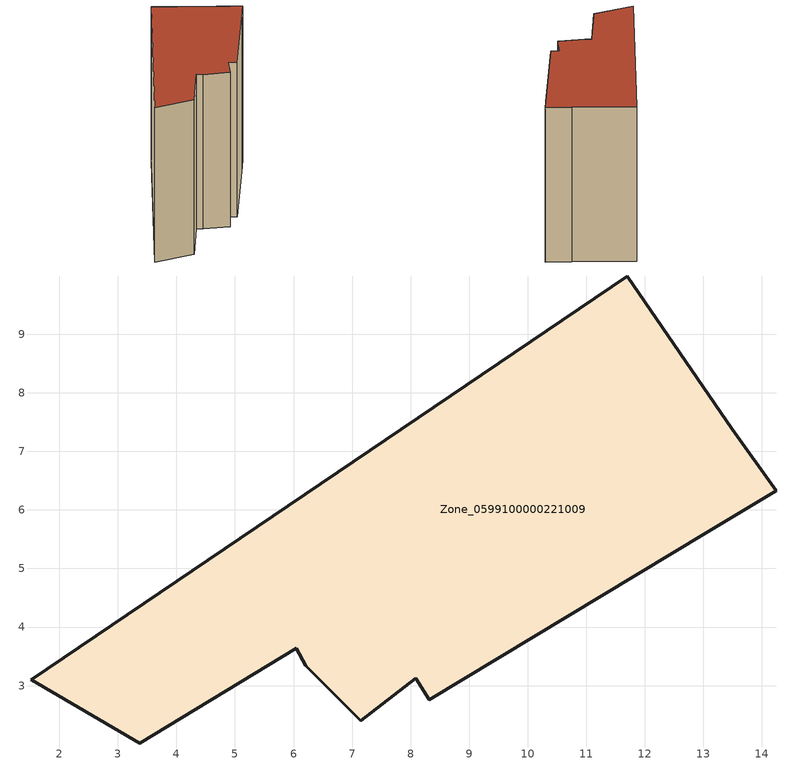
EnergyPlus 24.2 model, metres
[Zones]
Zone_0599100000221009
 floor ground (C_G): 13.05,5.61 8.32,2.76 8.09,3.13 7.15,2.4 6.21,3.34 6.04,3.64 3.38,2.02 1.52,3.1 11.7,9.99 13.49,7.38 14.24,6.33 z0
 wall outside (C_F): 13.49,7.38 11.7,9.99 1.52,3.1 3.38,2.02 6.04,3.64 6.21,3.34 7.15,2.4 8.09,3.13 8.32,2.76 13.05,5.61 14.24,6.33 13.49,7.38 z0:8.18
 roof outside (C_R): 6.04,3.64 6.21,3.34 7.15,2.4 8.09,3.13 8.32,2.76 13.05,5.61 14.24,6.33 13.49,7.38 11.7,9.99 1.52,3.1 3.38,2.02 z8.18
[BUILDING]
Pand.0599100000221009: North Axis=0; Terrain=City; Loads Convergence Tolerance Value=0.04; Temperature Convergence Tolerance Value=0.4; Solar Distribution=FullExterior; Maximum Number of Warmup Days=25; Minimum Number of Warmup Days=1
[Site:Location]
Rotterdam.The.Hague.AP_ZH_NLD Design_Conditions: Latitude=51.96; Longitude=4.45; Time Zone=1; Elevation=-4.5
[SITE:GROUNDTEMPERATURE:BUILDINGSURFACE]
18, 18, 18, 18, 18, 18, 18, 18, 18, 18, 18, 18
[MATERIAL] Thermal Absorptance=0.9; Solar Absorptance=0.7; Visible Absorptance=0.7
Name | Roughness | Thickness | Conductivity | Density | Specific Heat
G.TC.1946 | MediumSmooth | 0.15 | 1 | 540 | 1210
F.TC.1946 | Rough | 0.3 | 0.857143 | 1920 | 840
R.TC.1946 | MediumRough | 0.2 | 0.909091 | 1500 | 1000
[CONSTRUCTION]
C_G: G.TC.1946
C_F: F.TC.1946
C_R: R.TC.1946
[ZONE]
Zone_0599100000221009: Type=1; Multiplier=1; Ceiling Height=Autocalculate; Volume=Autocalculate; Floor Area=autocalculate; Part of Total Floor Area=Yes
[ZONEINFILTRATION:DESIGNFLOWRATE]
Infil_Zone_0599100000221009: Zone or ZoneList or Space or SpaceList=Zone_0599100000221009; Schedule=AlwaysOn; Design Flow Rate Calculation Method=Flow/Area; Flow Rate per Floor Area=0.003; Constant Term Coefficient=1; Temperature Term Coefficient=0; Velocity Term Coefficient=0; Velocity Squared Term Coefficient=0
[HVACTEMPLATE:ZONE:IDEALLOADSAIRSYSTEM]
Zone_0599100000221009: Maximum Heating Supply Air Temperature=50; Minimum Cooling Supply Air Temperature=13; Maximum Heating Supply Air Humidity Ratio=0.0156; Minimum Cooling Supply Air Humidity Ratio=0.0077; Heating Limit=NoLimit; Cooling Limit=NoLimit; Dehumidification Control Type=ConstantSensibleHeatRatio; Cooling Sensible Heat Ratio=0.7; Dehumidification Setpoint=60; Humidification Control Type=None; Humidification Setpoint=30; Outdoor Air Method=None; Outdoor Air Flow Rate per Person=0.00944; Outdoor Air Flow Rate per Zone Floor Area=0; Outdoor Air Flow Rate per Zone=0; Demand Controlled Ventilation Type=None; Outdoor Air Economizer Type=NoEconomizer; Heat Recovery Type=None; Sensible Heat Recovery Effectiveness=0.7; Latent Heat Recovery Effectiveness=0.65
[ZONECONTROL:THERMOSTAT]
ThermostatControl_Zone_0599100000221009: Zone or ZoneList=Zone_0599100000221009; Control Type Schedule=DualSetpointControlType; Control 1=Thermostat_Zone_0599100000221009; Temperature Difference Between Cutout And Setpoint=0
[THERMOSTATSETPOINT:DUALSETPOINT]
Thermostat_Zone_0599100000221009: Heating Setpoint Temperature Schedule=HeatingSetpoint_Zone_0599100000221009; Cooling Setpoint Temperature Schedule=CoolingSetpoint_Zone_0599100000221009
[SCHEDULE:COMPACT]
HeatingSetpoint_Zone_0599100000221009: Through: 12/31, For: AllDays, Until: 24:00, 21
CoolingSetpoint_Zone_0599100000221009: Through: 12/31, For: AllDays, Until: 24:00, 24
DualSetpointControlType: Through: 12/31, For: AllDays, Until: 24:00, 4
AlwaysOn: Through: 12/31, For: AllDays, Until: 24:00, 1
